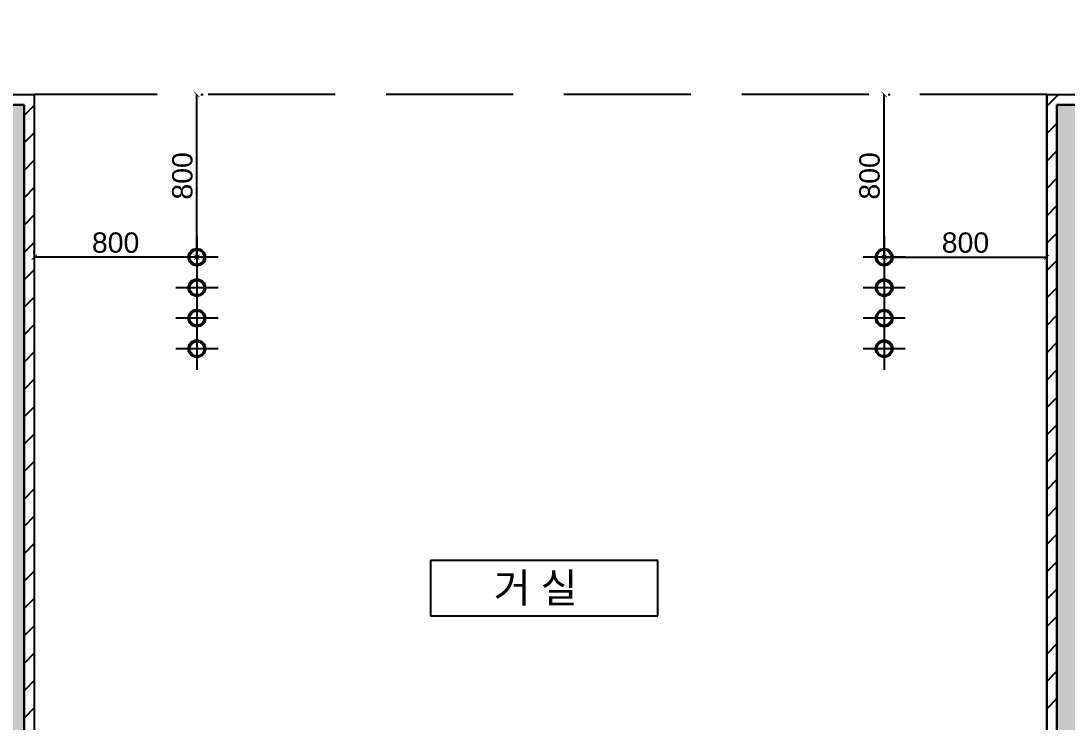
# Model space of a CAD drawing. Header units: millimetres. Extents: x 512 to 764439, y -71 to 559481.
# Drawn here: x 505526 to 510672, y 268187 to 271636 of the extents above; entities that cross this region are included whole.
import ezdxf

# ---------------------------------------------------------------- set-up
doc = ezdxf.new("R2010")
doc.units = ezdxf.units.MM
doc.header["$LTSCALE"] = 50
doc.linetypes.add('DASH', pattern=[0.35, 0.25, -0.1])
for name, color, linetype in [('#TEXT', 7, 'Continuous'), ('#건축벽체_CON', 2, 'Continuous'), ('#목공', 124, 'Continuous'), ('#조명', 40, 'Continuous'), ('.', 8, 'Continuous'), ('_0', 7, 'Continuous')]:
    doc.layers.add(name, color=color, linetype=linetype)
doc.styles.add('STYLE7', font='swissel.ttf')
doc.styles.add('맑은 고딕', font='malgun.ttf')
doc.dimstyles.new('조명배치도_60', dxfattribs={"dimscale": 100, "dimtxt": 1, "dimasz": 0.25, "dimexe": 0.3, "dimexo": 0.2, "dimgap": 0.2, "dimtad": 1, "dimdec": 0, "dimlunit": 6, "dimtxsty": 'STYLE7', "dimblk": 'ARCHTICK', "dimcen": -1, "dimclrd": 256, "dimclre": 256, "dimclrt": 10, "dimadec": 0, "dimazin": 0, "dimtfac": 1, "dimtdec": 0, "dimtix": 1, "dimtmove": 2, "dimatfit": 3, "dimldrblk": 'ARCHTICK', "dimfxl": 1, "dimlwd": -1, "dimlwe": -1, "dimarcsym": 0})

# ---------------------------------------------------------------- blocks, each defined once
blk = doc.blocks.new('DFDSF')
at = {"layer": '.', "ltscale": 2, "transparency": 33554559}
h = blk.add_hatch(color=8, dxfattribs=at)
h.dxf.hatch_style = 1
h.paths.add_polyline_path([(338341.2, 81981.1), (336641.2, 81981.1), (336641.2, 81781.1), (337741.2, 81781.1), (337741.2, 80281.1), (336886.2, 80281.1), (336886.2, 80081.1), (337741.2, 80081.1), (337741.2, 75921.1), (337281.2, 75921.1), (337281.2, 75721.1), (337941.2, 75721.1), (337941.2, 76011.1), (338391.2, 76011.1), (338391.2, 76058), (338391.2, 76211.1), (337941.2, 76211.1), (337941.2, 80081.1), (338341.2, 80081.1)])
h.paths.add_polyline_path([(338141.2, 80881.1), (337941.2, 80881.1), (337941.2, 81781.1), (338141.2, 81781.1)], flags=16)
h.paths.add_polyline_path([(338141.2, 80681.1), (338141.2, 80281.1), (337941.2, 80281.1), (337941.2, 80681.1)], flags=16)
h.paths.add_polyline_path([(339996.2, 80203.6), (339796.2, 80203.6), (339796.2, 80081.1), (339796.2, 78761.1), (339996.2, 78761.1)])
h.paths.add_polyline_path([(331166.2, 70151.1), (330766.2, 70151.1), (330766.2, 69951.1), (331366.2, 69951.1), (331366.2, 74251.1), (331166.2, 74251.1), (331166.2, 74055.5)])
h.paths.add_polyline_path([(336200.7, 78532.8), (336200.7, 79213.9), (335787, 79213.9), (335787, 78532.8)], flags=9)
h.paths.add_polyline_path([(333543.1, 77829.6), (334224.1, 77829.6), (334224.1, 78243.3), (333543.1, 78243.3)], flags=9)
h.paths.add_polyline_path([(337703.7, 74502.9), (337703.7, 75183.9), (337290, 75183.9), (337290, 74502.9)], flags=9)
h.paths.add_polyline_path([(331162.1, 74502.9), (331162.1, 75183.9), (330748.4, 75183.9), (330748.4, 74502.9)], flags=9)
h.paths.add_polyline_path([(336260.6, 76774.4), (336260.6, 77267), (335846.9, 77267), (335846.9, 76774.4)], flags=9)
h.paths.add_polyline_path([(334913.9, 79384.1), (334913.9, 79876.7), (334500.2, 79876.7), (334500.2, 79384.1)], flags=9)
h.paths.add_polyline_path([(329011.8, 71740.4), (329489.3, 71740.4), (329489.3, 72021.6), (329011.8, 72021.6)], flags=9)
h.paths.add_polyline_path([(336400.9, 79956.4), (336699.3, 79956.4), (336699.3, 80077.5), (336400.9, 80077.5)], flags=9)
h.paths.add_polyline_path([(338695.3, 81081.3), (339421.1, 81081.3), (339421.1, 81298.3), (338695.3, 81298.3)], flags=9)
h.paths.add_polyline_path([(336820.7, 78057.1), (337362.8, 78057.1), (337362.8, 78178.2), (336820.7, 78178.2)], flags=25)
h.paths.add_polyline_path([(332573.5, 80085.7), (332573.5, 80472.7), (332452.4, 80472.7), (332452.4, 80085.7)], flags=9)
h.paths.add_polyline_path([(332682, 81037.5), (332682, 81616.6), (332452.3, 81616.6), (332452.3, 81037.5)], flags=9)
h.paths.add_polyline_path([(327279.7, 75623.7), (328005.6, 75623.7), (328005.6, 75840.6), (327279.7, 75840.6)], flags=9)
h.paths.add_polyline_path([(334863.3, 79512.1), (336051.7, 79512.1), (336051.7, 79766.9), (334863.3, 79766.9)], flags=9)
h.paths.add_polyline_path([(329176.8, 70568.8), (329756.3, 70568.8), (329756.3, 70804.7), (329176.8, 70804.7)], flags=9)
h.paths.add_polyline_path([(333507.8, 69233.9), (334696.1, 69233.9), (334696.1, 69488.6), (333507.8, 69488.6)], flags=9)
h.paths.add_polyline_path([(340816.6, 69233.9), (342005, 69233.9), (342005, 69488.6), (340816.6, 69488.6)], flags=9)
h.paths.add_polyline_path([(333634.5, 79165.1), (333999.1, 79165.1), (333999.1, 79348.5), (333634.5, 79348.5)], flags=9)
h.paths.add_polyline_path([(333962.6, 80090.5), (334586.1, 80090.5), (334586.1, 80239.6), (333962.6, 80239.6)], flags=9)
h.paths.add_polyline_path([(334060.9, 75436.5), (335408.1, 75436.5), (335408.1, 75619.9), (334060.9, 75619.9)], flags=9)
h.paths.add_polyline_path([(331366.5, 68772.9), (332548, 68772.9), (332548, 69008.8), (331366.5, 69008.8)], flags=9)
h.paths.add_polyline_path([(334774.3, 77718.7), (335343.7, 77718.7), (335343.7, 78003.8), (334774.3, 78003.8)], flags=9)
h.paths.add_polyline_path([(335953.7, 79875.3), (336320.9, 79875.3), (336320.9, 80024.3), (335953.7, 80024.3)], flags=9)
h.paths.add_polyline_path([(333460.9, 76854.3), (333764.7, 76854.3), (333764.7, 77007.1), (333460.9, 77007.1)], flags=9)
h.paths.add_polyline_path([(333091.1, 76542.6), (333394.9, 76542.6), (333394.9, 76695.4), (333091.1, 76695.4)], flags=9)
h.paths.add_polyline_path([(332969.8, 79053.3), (333100.7, 79053.3), (333100.7, 79206.1), (332969.8, 79206.1)], flags=9)
h.paths.add_polyline_path([(332884.4, 77770.4), (333188.2, 77770.4), (333188.2, 77923.2), (332884.4, 77923.2)], flags=9)
h.paths.add_polyline_path([(332836.6, 78524.5), (333230.8, 78524.5), (333230.8, 78677.2), (332836.6, 78677.2)], flags=9)
h.paths.add_polyline_path([(329027.4, 69208.3), (329838.7, 69208.3), (329838.7, 69493.3), (329027.4, 69493.3)], flags=9)
h.paths.add_polyline_path([(333408.3, 81268.8), (334219.6, 81268.8), (334219.6, 81553.9), (333408.3, 81553.9)], flags=9)
h.paths.add_polyline_path([(336706.9, 80756.2), (336706.9, 81151.4), (336537.7, 81151.4), (336537.7, 80756.2)], flags=9)
h.paths.add_polyline_path([(336759.6, 81121.6), (336759.6, 81407.7), (336590.4, 81407.7), (336590.4, 81121.6)], flags=9)
h.paths.add_polyline_path([(328332, 78371.2), (328332, 78766.4), (328162.7, 78766.4), (328162.7, 78371.2)], flags=9)
h.paths.add_polyline_path([(328384.8, 78736.5), (328384.8, 79022.9), (328214.7, 79022.9), (328214.7, 78736.5)], flags=9)
h.paths.add_polyline_path([(338932.4, 71242.6), (339326.7, 71242.6), (339326.7, 71395.4), (338932.4, 71395.4)], flags=9)
h.paths.add_polyline_path([(341434.5, 74226.2), (341828.8, 74226.2), (341828.8, 74379), (341434.5, 74379)], flags=9)
h.paths.add_polyline_path([(337702.2, 71296.7), (338108.8, 71296.7), (338108.8, 71577.9), (337702.2, 71577.9)], flags=9)
h.paths.add_polyline_path([(340786.3, 71296.7), (341192.9, 71296.7), (341192.9, 71577.9), (340786.3, 71577.9)], flags=9)
h.paths.add_polyline_path([(330938, 77966.2), (331344.6, 77966.2), (331344.6, 78247.4), (330938, 78247.4)], flags=9)
h.paths.add_polyline_path([(333628.2, 71737.2), (334197.6, 71737.2), (334197.6, 72022.3), (333628.2, 72022.3)], flags=9)
h.paths.add_polyline_path([(327958.2, 69261.8), (328352.4, 69261.8), (328352.4, 69414.6), (327958.2, 69414.6)], flags=9)
h.paths.add_polyline_path([(327409.8, 71898.3), (327804.1, 71898.3), (327804.1, 72051.1), (327409.8, 72051.1)], flags=9)
h.paths.add_polyline_path([(327434.8, 74896.2), (327829, 74896.2), (327829, 75049), (327434.8, 75049)], flags=9)
h.paths.add_polyline_path([(327440.5, 77324), (327756.6, 77324), (327756.6, 77476.7), (327440.5, 77476.7)], flags=9)
h.paths.add_polyline_path([(327478.9, 76542.6), (327782.7, 76542.6), (327782.7, 76695.4), (327478.9, 76695.4)], flags=9)
h.paths.add_polyline_path([(341178.3, 75772.2), (341178.3, 75148.5), (341329.6, 75148.5), (341329.6, 75772.2)], flags=9)
h.paths.add_polyline_path([(341233.7, 75866.2), (341233.7, 76261.4), (341064.4, 76261.4), (341064.4, 75866.2)], flags=9)
h.paths.add_polyline_path([(341286.5, 76231.5), (341286.5, 76517.9), (341116.4, 76517.9), (341116.4, 76231.5)], flags=9)
h.paths.add_polyline_path([(339403.9, 77086.2), (339403.9, 77481.4), (339234.7, 77481.4), (339234.7, 77086.2)], flags=9)
h.paths.add_polyline_path([(339456.2, 77438.2), (339456.2, 77723.4), (339289.6, 77723.4), (339289.6, 77438.2)], flags=9)
h.paths.add_polyline_path([(328180, 78337.2), (328180, 77751.1), (328331.3, 77751.1), (328331.3, 78337.2)], flags=9)
h.paths.add_polyline_path([(338414.5, 77089.5), (339135.2, 77089.5), (339135.2, 77242.3), (338414.5, 77242.3)], flags=9)
h.paths.add_polyline_path([(338683.5, 77496.6), (338987.3, 77496.6), (338987.3, 77649.4), (338683.5, 77649.4)], flags=9)
h.paths.add_polyline_path([(340029.3, 76679.8), (340333.1, 76679.8), (340333.1, 76832.6), (340029.3, 76832.6)], flags=9)
h.paths.add_polyline_path([(338380.9, 78083.2), (339011.1, 78083.2), (339011.1, 78236), (338380.9, 78236)], flags=9)
h.paths.add_polyline_path([(338414.5, 79236), (339135.2, 79236), (339135.2, 79388.8), (338414.5, 79388.8)], flags=9)
h.paths.add_polyline_path([(327245.7, 80105.2), (327559.2, 80105.2), (327559.2, 80280.3), (327245.7, 80280.3)], flags=9)
h.paths.add_polyline_path([(327265.7, 79299), (327538.3, 79299), (327538.3, 79477.3), (327265.7, 79477.3)], flags=9)
h.paths.add_polyline_path([(342110.3, 76479.4), (342423.8, 76479.4), (342423.8, 76654.6), (342110.3, 76654.6)], flags=9)
h = blk.add_hatch(color=8, dxfattribs=at)
h.dxf.hatch_style = 1
h.paths.add_polyline_path([(336646.2, 74251.1), (336446.2, 74251.1), (336446.2, 68796.1), (336446.2, 68796.1), (336446.2, 68673.6), (336446.2, 68673.6), (336446.2, 68551.1), (336646.2, 68551.1), (336646.2, 68673.6), (336646.2, 68796.1)])
h.paths.add_polyline_path([(333337.8, 69143.6), (333337.8, 69636.2), (332924.1, 69636.2), (332924.1, 69143.6)], flags=9)
h.paths.add_polyline_path([(329011.8, 71740.4), (329489.3, 71740.4), (329489.3, 72021.6), (329011.8, 72021.6)], flags=9)
h.paths.add_polyline_path([(336400.9, 79956.4), (336699.3, 79956.4), (336699.3, 80077.5), (336400.9, 80077.5)], flags=9)
h.paths.add_polyline_path([(338695.3, 81081.3), (339421.1, 81081.3), (339421.1, 81298.3), (338695.3, 81298.3)], flags=9)
h.paths.add_polyline_path([(336820.7, 78057.1), (337362.8, 78057.1), (337362.8, 78178.2), (336820.7, 78178.2)], flags=9)
h.paths.add_polyline_path([(332573.5, 80085.7), (332573.5, 80472.7), (332452.4, 80472.7), (332452.4, 80085.7)], flags=9)
h.paths.add_polyline_path([(332682, 81037.5), (332682, 81616.6), (332452.3, 81616.6), (332452.3, 81037.5)], flags=9)
h.paths.add_polyline_path([(327279.7, 75623.7), (328005.6, 75623.7), (328005.6, 75840.6), (327279.7, 75840.6)], flags=9)
h.paths.add_polyline_path([(334863.3, 79512.1), (336051.7, 79512.1), (336051.7, 79766.9), (334863.3, 79766.9)], flags=9)
h.paths.add_polyline_path([(329176.8, 70568.8), (329756.3, 70568.8), (329756.3, 70804.7), (329176.8, 70804.7)], flags=9)
h.paths.add_polyline_path([(333507.8, 69233.9), (334696.1, 69233.9), (334696.1, 69488.6), (333507.8, 69488.6)], flags=9)
h.paths.add_polyline_path([(340376, 69233.9), (341564.3, 69233.9), (341564.3, 69488.6), (340376, 69488.6)], flags=9)
h.paths.add_polyline_path([(333634.5, 79165.1), (333999.1, 79165.1), (333999.1, 79348.5), (333634.5, 79348.5)], flags=9)
h.paths.add_polyline_path([(333962.6, 80090.5), (334586.1, 80090.5), (334586.1, 80239.6), (333962.6, 80239.6)], flags=9)
h.paths.add_polyline_path([(334060.9, 75436.5), (335408.1, 75436.5), (335408.1, 75619.9), (334060.9, 75619.9)], flags=9)
h.paths.add_polyline_path([(331366.5, 68772.9), (332548, 68772.9), (332548, 69008.8), (331366.5, 69008.8)], flags=9)
h.paths.add_polyline_path([(334774.3, 77718.7), (335343.7, 77718.7), (335343.7, 78003.8), (334774.3, 78003.8)], flags=9)
h.paths.add_polyline_path([(335953.7, 79875.3), (336320.9, 79875.3), (336320.9, 80024.3), (335953.7, 80024.3)], flags=9)
h.paths.add_polyline_path([(333460.9, 76854.3), (333764.7, 76854.3), (333764.7, 77007.1), (333460.9, 77007.1)], flags=9)
h.paths.add_polyline_path([(333091.1, 76542.6), (333394.9, 76542.6), (333394.9, 76695.4), (333091.1, 76695.4)], flags=9)
h.paths.add_polyline_path([(332969.8, 79053.3), (333100.7, 79053.3), (333100.7, 79206.1), (332969.8, 79206.1)], flags=9)
h.paths.add_polyline_path([(332884.4, 77770.4), (333188.2, 77770.4), (333188.2, 77923.2), (332884.4, 77923.2)], flags=9)
h.paths.add_polyline_path([(332836.6, 78524.5), (333230.8, 78524.5), (333230.8, 78677.2), (332836.6, 78677.2)], flags=9)
h.paths.add_polyline_path([(329027.4, 69208.3), (329838.7, 69208.3), (329838.7, 69493.3), (329027.4, 69493.3)], flags=9)
h.paths.add_polyline_path([(333408.3, 81268.8), (334219.6, 81268.8), (334219.6, 81553.9), (333408.3, 81553.9)], flags=9)
h.paths.add_polyline_path([(336706.9, 80756.2), (336706.9, 81151.4), (336537.7, 81151.4), (336537.7, 80756.2)], flags=9)
h.paths.add_polyline_path([(336759.6, 81121.6), (336759.6, 81407.7), (336590.4, 81407.7), (336590.4, 81121.6)], flags=9)
h.paths.add_polyline_path([(328332, 78371.2), (328332, 78766.4), (328162.7, 78766.4), (328162.7, 78371.2)], flags=9)
h.paths.add_polyline_path([(328384.8, 78736.5), (328384.8, 79022.9), (328214.7, 79022.9), (328214.7, 78736.5)], flags=9)
h.paths.add_polyline_path([(338932.4, 71242.6), (339326.7, 71242.6), (339326.7, 71395.4), (338932.4, 71395.4)], flags=9)
h.paths.add_polyline_path([(341434.5, 74226.2), (341828.8, 74226.2), (341828.8, 74379), (341434.5, 74379)], flags=9)
h.paths.add_polyline_path([(337702.2, 71296.7), (338108.8, 71296.7), (338108.8, 71577.9), (337702.2, 71577.9)], flags=9)
h.paths.add_polyline_path([(340786.3, 71296.7), (341192.9, 71296.7), (341192.9, 71577.9), (340786.3, 71577.9)], flags=9)
h.paths.add_polyline_path([(330938, 77966.2), (331344.6, 77966.2), (331344.6, 78247.4), (330938, 78247.4)], flags=9)
h.paths.add_polyline_path([(333628.2, 71737.2), (334197.6, 71737.2), (334197.6, 72022.3), (333628.2, 72022.3)], flags=9)
h.paths.add_polyline_path([(327958.2, 69261.8), (328352.4, 69261.8), (328352.4, 69414.6), (327958.2, 69414.6)], flags=9)
h.paths.add_polyline_path([(327409.8, 71898.3), (327804.1, 71898.3), (327804.1, 72051.1), (327409.8, 72051.1)], flags=9)
h.paths.add_polyline_path([(327434.8, 74896.2), (327829, 74896.2), (327829, 75049), (327434.8, 75049)], flags=9)
h.paths.add_polyline_path([(327440.5, 77324), (327756.6, 77324), (327756.6, 77476.7), (327440.5, 77476.7)], flags=9)
h.paths.add_polyline_path([(327478.9, 76542.6), (327782.7, 76542.6), (327782.7, 76695.4), (327478.9, 76695.4)], flags=9)
h.paths.add_polyline_path([(341178.3, 75772.2), (341178.3, 75148.5), (341329.6, 75148.5), (341329.6, 75772.2)], flags=9)
h.paths.add_polyline_path([(341233.7, 75866.2), (341233.7, 76261.4), (341064.4, 76261.4), (341064.4, 75866.2)], flags=9)
h.paths.add_polyline_path([(341286.5, 76231.5), (341286.5, 76517.9), (341116.4, 76517.9), (341116.4, 76231.5)], flags=9)
h.paths.add_polyline_path([(339403.9, 77086.2), (339403.9, 77481.4), (339234.7, 77481.4), (339234.7, 77086.2)], flags=9)
h.paths.add_polyline_path([(339456.2, 77438.2), (339456.2, 77723.4), (339289.6, 77723.4), (339289.6, 77438.2)], flags=9)
h.paths.add_polyline_path([(328180, 78337.2), (328180, 77751.1), (328331.3, 77751.1), (328331.3, 78337.2)], flags=9)
h.paths.add_polyline_path([(338414.5, 77089.5), (339135.2, 77089.5), (339135.2, 77242.3), (338414.5, 77242.3)], flags=9)
h.paths.add_polyline_path([(338683.5, 77496.6), (338987.3, 77496.6), (338987.3, 77649.4), (338683.5, 77649.4)], flags=9)
h.paths.add_polyline_path([(340029.3, 76679.8), (340333.1, 76679.8), (340333.1, 76832.6), (340029.3, 76832.6)], flags=9)
h.paths.add_polyline_path([(338380.9, 78083.2), (339011.1, 78083.2), (339011.1, 78236), (338380.9, 78236)], flags=9)
h.paths.add_polyline_path([(338414.5, 79236), (339135.2, 79236), (339135.2, 79388.8), (338414.5, 79388.8)], flags=9)
h.paths.add_polyline_path([(327245.7, 80105.2), (327559.2, 80105.2), (327559.2, 80280.3), (327245.7, 80280.3)], flags=9)
h.paths.add_polyline_path([(327265.7, 79299), (327538.3, 79299), (327538.3, 79477.3), (327265.7, 79477.3)], flags=9)
h.paths.add_polyline_path([(342110.3, 76479.4), (342423.8, 76479.4), (342423.8, 76654.6), (342110.3, 76654.6)], flags=9)
at = {"layer": '#TEXT', "color": 8}
for p, q in [((334482.5, 72010.1), (333365.1, 72010.1)), ((333365.1, 72010.1), (333365.1, 71737.9)), ((334482.5, 71737.9), (334482.5, 72010.1)), ((333365.1, 71737.9), (334482.5, 71737.9))]:
    blk.add_line(p, q, dxfattribs=at)
at = {"layer": '#건축벽체_CON', "color": 8, "ltscale": 2}
for p, q in [((331166.2, 74251.1), (331366.2, 74251.1)), ((331366.2, 74251.1), (331366.2, 69951.1)), ((336446.2, 68551.1), (336446.2, 74251.1)), ((336446.2, 74251.1), (336646.2, 74251.1))]:
    blk.add_line(p, q, dxfattribs=at)
at = {"layer": '#목공', "color": 8, "ltscale": 2}
for p, q in [((331166.2, 74301.1), (331416.2, 74301.1)), ((331166.2, 74301.1), (331416.2, 74301.1)), ((331416.2, 74301.1), (331416.2, 69951.1)), ((331416.2, 74301.1), (331416.2, 69951.1)), ((336396.2, 74301.1), (336396.2, 68796.1)), ((336396.2, 74301.1), (336646.2, 74301.1)), ((336396.2, 68796.1), (336396.2, 74301.1)), ((336396.2, 74301.1), (336646.2, 74301.1)), ((331366.2, 74251.1), (331166.2, 74251.1)), ((331366.2, 74251.1), (331166.2, 74251.1)), ((331366.2, 69951.1), (331366.2, 74251.1)), ((331366.2, 69951.1), (331366.2, 74251.1)), ((336446.2, 74251.1), (336446.2, 68551.1)), ((336446.2, 74251.1), (336646.2, 74251.1)), ((336446.2, 68796.1), (336446.2, 74251.1)), ((336446.2, 74251.1), (336646.2, 74251.1)), ((336646.2, 74251.1), (336446.2, 74251.1)), ((336446.2, 74251.1), (336446.2, 68796.1))]:
    blk.add_line(p, q, dxfattribs=at)
at = {"layer": '.', "color": 8, "linetype": 'Continuous', "ltscale": 2, "transparency": 33554559}
for p, q in [((336453.7, 74301.1), (336396.2, 74243.6)), ((331416.2, 74247.6), (331366.2, 74197.6)), ((336446.2, 74158.9), (336396.2, 74108.9)), ((331416.2, 74112.9), (331366.2, 74062.9)), ((336446.2, 74024.2), (336396.2, 73974.2)), ((331416.2, 73978.2), (331366.2, 73928.2)), ((336446.2, 73889.5), (336396.2, 73839.5)), ((331416.2, 73843.5), (331366.2, 73793.5)), ((336446.2, 73754.8), (336396.2, 73704.8)), ((331416.2, 73708.8), (331366.2, 73658.8)), ((336446.2, 73620.1), (336396.2, 73570.1)), ((331416.2, 73574.1), (331366.2, 73524.1)), ((336446.2, 73485.4), (336396.2, 73435.4)), ((331416.2, 73439.4), (331366.2, 73389.4)), ((336446.2, 73350.7), (336396.2, 73300.7)), ((331416.2, 73304.7), (331366.2, 73254.7)), ((331416.2, 73170), (331366.2, 73120)), ((336446.2, 73216), (336396.2, 73166)), ((336446.2, 73081.3), (336396.2, 73031.3)), ((331416.2, 73035.3), (331366.2, 72985.3)), ((336446.2, 72946.6), (336396.2, 72896.6)), ((331416.2, 72900.6), (331366.2, 72850.6)), ((336446.2, 72811.9), (336396.2, 72761.9)), ((331416.2, 72765.9), (331366.2, 72715.9)), ((336446.2, 72677.2), (336396.2, 72627.2)), ((331416.2, 72631.2), (331366.2, 72581.2)), ((336446.2, 72542.5), (336396.2, 72492.5)), ((331416.2, 72496.5), (331366.2, 72446.5)), ((336446.2, 72407.8), (336396.2, 72357.8)), ((331416.2, 72361.8), (331366.2, 72311.8)), ((336446.2, 72273), (336396.2, 72223)), ((331416.2, 72227.1), (331366.2, 72177.1)), ((331416.2, 72092.4), (331366.2, 72042.4)), ((336446.2, 72138.3), (336396.2, 72088.3)), ((336446.2, 72003.6), (336396.2, 71953.6)), ((331416.2, 71957.7), (331366.2, 71907.7)), ((336446.2, 71868.9), (336396.2, 71818.9)), ((331416.2, 71823), (331366.2, 71773)), ((336446.2, 71734.2), (336396.2, 71684.2)), ((331416.2, 71688.3), (331366.2, 71638.3)), ((336446.2, 71599.5), (336396.2, 71549.5)), ((331416.2, 71553.6), (331366.2, 71503.6)), ((336446.2, 71464.8), (336396.2, 71414.8)), ((331416.2, 71418.9), (331366.2, 71368.9)), ((336446.2, 71330.1), (336396.2, 71280.1)), ((331416.2, 71284.2), (331366.2, 71234.2))]:
    blk.add_line(p, q, dxfattribs=at)
at = {"layer": '_0', "color": 8, "extrusion": (0, 0, -1)}
for p, q in [((334482.5, 72010.1), (333365.1, 72010.1)), ((333365.1, 72010.1), (333365.1, 71737.9)), ((334482.5, 71737.9), (334482.5, 72010.1)), ((333365.1, 71737.9), (334482.5, 71737.9))]:
    blk.add_line(p, q, dxfattribs=at)
at = {"layer": '#TEXT', "color": 8, "style": '맑은 고딕'}
blk.add_text('거 실', height=145, dxfattribs=at).set_placement((333675.7, 71802.5))
blk = doc.blocks.new('SF F')
at = {"layer": '#조명', "color": 14, "linetype": 'Continuous'}
for p, q in [((341047.9, 83940.9), (341047.9, 83733.1)), ((341151.8, 83837), (340944, 83837))]:
    blk.add_line(p, q, dxfattribs=at)
at = {"layer": '#조명', "color": 241}
for radius in [42.2, 35.8]:
    blk.add_circle((341047.9, 83837), radius, dxfattribs=at)
blk = doc.blocks.new('_ArchTick')
at = {"color": 0, "linetype": 'ByBlock', "const_width": 0.15}
blk.add_lwpolyline([(-0.5, -0.5), (0.5, 0.5)], dxfattribs=at)
blk = doc.blocks.new('*D626')
at = {"ltscale": 2, "transparency": 16777216}
for p, q in [((505591.9, 270493.4), (505591.9, 270503.4)), ((506391.9, 270493.4), (506391.9, 270503.4)), ((506391.9, 270473.4), (505591.9, 270473.4))]:
    blk.add_line(p, q, dxfattribs=at)
at = {"layer": 'Defpoints', "color": 0, "ltscale": 2, "transparency": 16777216}
for p in [(505591.9, 270473.4), (505591.9, 270473.4), (506391.9, 270473.4)]:
    blk.add_point(p, dxfattribs=at)
at = {"ltscale": 2, "transparency": 16777216, "xscale": 25, "yscale": 25, "zscale": 25, "rotation": 180}
blk.add_blockref('_ArchTick', (505591.9, 270473.4), dxfattribs=at)
at = {"ltscale": 2, "transparency": 16777216, "xscale": 25, "yscale": 25, "zscale": 25}
blk.add_blockref('_ArchTick', (506391.9, 270473.4), dxfattribs=at)
at = {"color": 10, "ltscale": 2, "transparency": 16777216, "insert": (505991.9, 270544.7), "char_height": 100, "attachment_point": 5, "style": 'STYLE7'}
blk.add_mtext('800', dxfattribs=at)
blk = doc.blocks.new('*D627')
at = {"ltscale": 2, "transparency": 16777216}
for p, q in [((509771.9, 270493.4), (509771.9, 270503.4)), ((510571.9, 270493.4), (510571.9, 270503.4)), ((509771.9, 270473.4), (510571.9, 270473.4))]:
    blk.add_line(p, q, dxfattribs=at)
at = {"layer": 'Defpoints', "color": 0, "ltscale": 2, "transparency": 16777216}
for p in [(509771.9, 270473.4), (510571.9, 270473.4), (510571.9, 270473.4)]:
    blk.add_point(p, dxfattribs=at)
at = {"ltscale": 2, "transparency": 16777216, "xscale": 25, "yscale": 25, "zscale": 25, "rotation": 180}
blk.add_blockref('_ArchTick', (509771.9, 270473.4), dxfattribs=at)
at = {"ltscale": 2, "transparency": 16777216, "xscale": 25, "yscale": 25, "zscale": 25}
blk.add_blockref('_ArchTick', (510571.9, 270473.4), dxfattribs=at)
at = {"color": 10, "ltscale": 2, "transparency": 16777216, "insert": (510171.9, 270544.7), "char_height": 100, "attachment_point": 5, "style": 'STYLE7'}
blk.add_mtext('800', dxfattribs=at)
blk = doc.blocks.new('*D244')
at = {"ltscale": 2, "transparency": 16777216}
for p, q in [((506391.9, 270473.4), (506391.9, 271273.4)), ((506411.9, 271273.4), (506421.9, 271273.4)), ((506411.9, 270473.4), (506421.9, 270473.4))]:
    blk.add_line(p, q, dxfattribs=at)
at = {"layer": 'Defpoints', "color": 0, "ltscale": 2, "transparency": 16777216}
for p in [(506391.9, 271273.4), (506391.9, 271273.4), (506391.9, 270473.4)]:
    blk.add_point(p, dxfattribs=at)
at = {"ltscale": 2, "transparency": 16777216, "xscale": 25, "yscale": 25, "zscale": 25}
for p, rotation in [((506391.9, 271273.4), 90), ((506391.9, 270473.4), 270)]:
    blk.add_blockref('_ArchTick', p, dxfattribs=dict(at, rotation=rotation))
at = {"color": 10, "ltscale": 2, "transparency": 16777216, "insert": (506320.6, 270873.4), "char_height": 100, "attachment_point": 5, "rotation": 90, "style": 'STYLE7'}
blk.add_mtext('800', dxfattribs=at)
blk = doc.blocks.new('*D632')
at = {"ltscale": 2, "transparency": 16777216}
for p, q in [((509771.9, 270473.4), (509771.9, 271273.4)), ((509791.9, 271273.4), (509801.9, 271273.4)), ((509791.9, 270473.4), (509801.9, 270473.4))]:
    blk.add_line(p, q, dxfattribs=at)
at = {"layer": 'Defpoints', "color": 0, "ltscale": 2, "transparency": 16777216}
for p in [(509771.9, 271273.4), (509771.9, 271273.4), (509771.9, 270473.4)]:
    blk.add_point(p, dxfattribs=at)
at = {"ltscale": 2, "transparency": 16777216, "xscale": 25, "yscale": 25, "zscale": 25}
for p, rotation in [((509771.9, 271273.4), 90), ((509771.9, 270473.4), 270)]:
    blk.add_blockref('_ArchTick', p, dxfattribs=dict(at, rotation=rotation))
at = {"color": 10, "ltscale": 2, "transparency": 16777216, "insert": (509700.6, 270873.4), "char_height": 100, "attachment_point": 5, "rotation": 90, "style": 'STYLE7'}
blk.add_mtext('800', dxfattribs=at)

msp = doc.modelspace()

# ---------------------------------------------------------------- linework, layer by layer
at = {"color": 252, "linetype": 'DASH', "ltscale": 50, "true_color": 0x939598}
msp.add_line((510571.88771076, 271273.41103659), (505591.88771076, 271273.41103659), dxfattribs=at)

# ---------------------------------------------------------------- block references
at = {"layer": '_0'}
for name, p in [('DFDSF', (174175.64337205, 196972.33226715)), ('SF F', (165343.99263003, 186636.3956918)), ('SF F', (168723.99263003, 186636.3956918)), ('SF F', (165343.99263003, 186486.3956918)), ('SF F', (168723.99263003, 186486.3956918)), ('SF F', (165343.99263003, 186336.39569181)), ('SF F', (168723.99263003, 186336.39569181)), ('SF F', (165343.99263003, 186186.39569181)), ('SF F', (168723.99263003, 186186.39569181))]:
    msp.add_blockref(name, p, dxfattribs=at)

# ---------------------------------------------------------------- dimensions: what is measured, and where the dimension line sits
at = {"ltscale": 2}
for base, p1, p2, picture, middle in [((506391.88771076, 271273.41103659), (506391.88771076, 270473.41103659), (506391.88771076, 271273.41103659), '*D244', (506320.56925234, 270873.41103659)), ((509771.88771076, 271273.41103659), (509771.88771076, 270473.41103659), (509771.88771076, 271273.41103659), '*D632', (509700.56925234, 270873.41103659))]:
    dim = msp.add_linear_dim(base=base, p1=p1, p2=p2, angle=90, dimstyle='조명배치도_60', dxfattribs=at)
    dim.commit()
    dim.dimension.update_dxf_attribs({"geometry": picture, "text_midpoint": middle})
for base, p1, p2, picture, middle in [((505591.88771076, 270473.41103659), (506391.88771076, 270473.41103659), (505591.88771076, 270473.41103659), '*D626', (505991.88771076, 270544.72949501)), ((510571.88771076, 270473.41103659), (509771.88771076, 270473.41103659), (510571.88771076, 270473.41103659), '*D627', (510171.88771076, 270544.72949501))]:
    dim = msp.add_linear_dim(base=base, p1=p1, p2=p2, dimstyle='조명배치도_60', dxfattribs=at)
    dim.commit()
    dim.dimension.update_dxf_attribs({"geometry": picture, "text_midpoint": middle})

doc.saveas('drawing.dxf')
